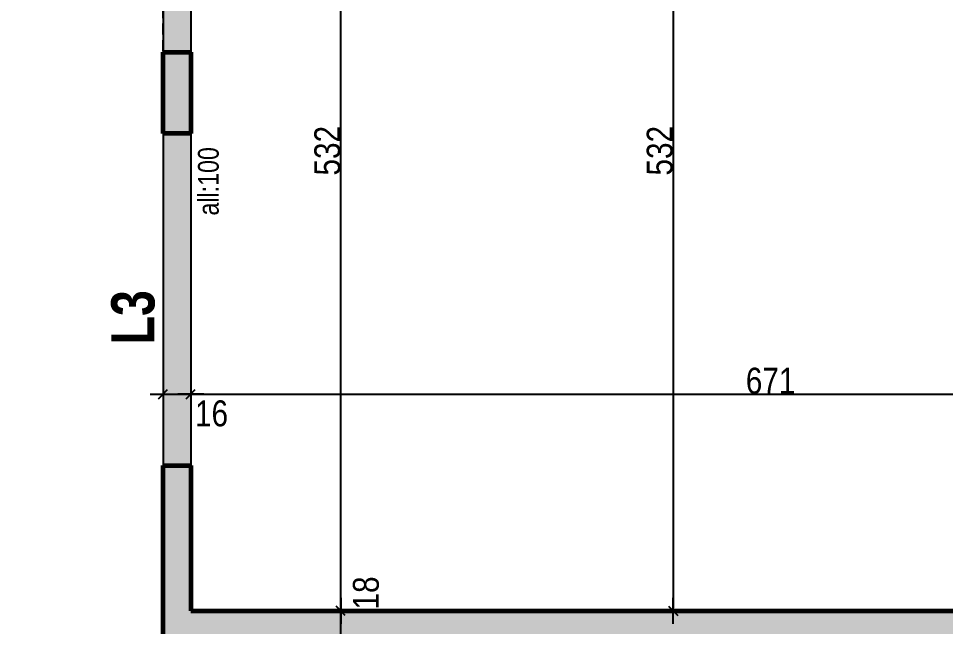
# Model space of a CAD drawing. Header units: centimetres. Extents: x 38820 to 82487, y -36363 to -12804.
# Drawn here: x 49108 to 49644, y -21955 to -21604 of the extents above; entities that cross this region are included whole.
import ezdxf
from ezdxf.enums import TextEntityAlignment as Align

# ---------------------------------------------------------------- set-up
doc = ezdxf.new("R2010")
doc.units = ezdxf.units.CM
doc.header["$LTSCALE"] = 0.5
doc.linetypes.add('CACHEX2', pattern=[19.05, 12.7, -6.35])
doc.layers.get('DEFPOINTS').update_dxf_attribs({"linetype": 'CONTINUOUS'})
for name, color, linetype in [('01_cote_gen', 4, 'CONTINUOUS'), ('01_linteaux', 2, 'CONTINUOUS'), ('01_murs_sup', 2, 'CACHEX2'), ('01_texte', 230, 'CONTINUOUS'), ('AA_COTES', 2, 'CONTINUOUS')]:
    doc.layers.add(name, color=color, linetype=linetype)
doc.layers.add('01_murs_coup', color=5, linetype='CONTINUOUS', lineweight=60)
doc.styles.add('impact', font='impact.ttf')
doc.styles.add('MATTE_TXT', font='arial.ttf')
doc.styles.add('STYLE2', font='ARIALN.TTF')
doc.dimstyles.new('JB50', dxfattribs={"dimscale": 0.1, "dimtxt": 150, "dimasz": 15, "dimexe": 0.1, "dimexo": 0.1, "dimgap": 0.09, "dimtad": 1, "dimdec": 1, "dimdsep": 46, "dimtxsty": 'STYLE2', "dimblk1": 'BOND_G', "dimblk2": 'BOND_D', "dimsah": 1, "dimcen": 1.5, "dimdle": 0.01, "dimse1": 1, "dimse2": 1, "dimclrd": 4, "dimclre": 2, "dimclrt": 6, "dimazin": 2, "dimtfac": 2.333333, "dimtdec": 1, "dimtix": 1, "dimtmove": 2, "dimatfit": 3, "dimldrblk": 'BOND_G', "dimfxl": 1, "dimtolj": 1, "dimtzin": 0, "dimarcsym": 0})

# ---------------------------------------------------------------- blocks, each defined once
blk = doc.blocks.new('BOND_G')
at = {"layer": 'AA_COTES', "color": 0}
for p, q in [((0, -5), (0, 15)), ((5, 0), (-5, 0)), ((1.77, 1.77), (-1.77, -1.77))]:
    blk.add_line(p, q, dxfattribs=at)
blk = doc.blocks.new('BOND_D')
at = {"layer": 'AA_COTES', "color": 0}
for p, q in [((0, 5), (0, -15)), ((5, 0), (-5, 0)), ((-1.77, -1.77), (1.77, 1.77))]:
    blk.add_line(p, q, dxfattribs=at)
blk = doc.blocks.new('*D1349')
at = {"layer": '01_cote_gen', "color": 4, "lineweight": -2, "transparency": 16777216}
blk.add_line((49294.39, -21962.82), (49294.39, -21947.82), dxfattribs=at)
at = {"layer": 'DEFPOINTS', "color": 0}
for p in [(49294.39, -21946.32), (49362.01, -21946.32), (49362.01, -21964.32)]:
    blk.add_point(p, dxfattribs=at)
at = {"layer": '01_cote_gen', "color": 4, "lineweight": -2, "transparency": 16777216, "xscale": 1.5, "yscale": 1.5, "zscale": 1.5}
for name, p, rotation in [('BOND_D', (49294.39, -21946.32), 90), ('BOND_G', (49294.39, -21964.32), 270)]:
    blk.add_blockref(name, p, dxfattribs=dict(at, rotation=rotation))
at = {"layer": '01_cote_gen', "color": 6, "transparency": 16777216, "insert": (49309.04, -21935.97), "char_height": 15, "attachment_point": 5, "rotation": 90, "style": 'STYLE2'}
blk.add_mtext('\\A1;18', dxfattribs=at)
blk = doc.blocks.new('*D1350')
at = {"layer": '01_cote_gen', "color": 4, "lineweight": -2, "transparency": 16777216}
blk.add_line((49294.39, -21944.82), (49294.39, -21415.82), dxfattribs=at)
at = {"layer": 'DEFPOINTS', "color": 0}
for p in [(49294.39, -21414.32), (49353.18, -21414.32), (49353.18, -21946.32)]:
    blk.add_point(p, dxfattribs=at)
at = {"layer": '01_cote_gen', "color": 4, "lineweight": -2, "transparency": 16777216, "xscale": 1.5, "yscale": 1.5, "zscale": 1.5}
for name, p, rotation in [('BOND_D', (49294.39, -21414.32), 90), ('BOND_G', (49294.39, -21946.32), 270)]:
    blk.add_blockref(name, p, dxfattribs=dict(at, rotation=rotation))
at = {"layer": '01_cote_gen', "color": 6, "transparency": 16777216, "insert": (49286.72, -21680.32), "char_height": 15, "attachment_point": 5, "rotation": 90, "style": 'STYLE2'}
blk.add_mtext('\\A1;532', dxfattribs=at)
blk = doc.blocks.new('*D1364')
at = {"layer": '01_cote_gen', "color": 4, "lineweight": -2, "transparency": 16777216}
blk.add_line((49193.11, -21821.02), (49206.11, -21821.02), dxfattribs=at)
at = {"layer": 'DEFPOINTS', "color": 0}
for p in [(49191.61, -21816.99), (49207.61, -21816.99), (49207.61, -21821.02)]:
    blk.add_point(p, dxfattribs=at)
at = {"layer": '01_cote_gen', "color": 4, "lineweight": -2, "transparency": 16777216, "xscale": 1.5, "yscale": 1.5, "zscale": 1.5, "rotation": 180}
blk.add_blockref('BOND_G', (49191.61, -21821.02), dxfattribs=at)
at = {"layer": '01_cote_gen', "color": 4, "lineweight": -2, "transparency": 16777216, "xscale": 1.5, "yscale": 1.5, "zscale": 1.5}
blk.add_blockref('BOND_D', (49207.61, -21821.02), dxfattribs=at)
at = {"layer": '01_cote_gen', "color": 6, "transparency": 16777216, "insert": (49219.66, -21832.25), "char_height": 15, "attachment_point": 5, "style": 'STYLE2'}
blk.add_mtext('\\A1;16', dxfattribs=at)
blk = doc.blocks.new('*D1365')
at = {"layer": '01_cote_gen', "color": 4, "lineweight": -2, "transparency": 16777216}
blk.add_line((49209.11, -21821.02), (49877.12, -21821.02), dxfattribs=at)
at = {"layer": 'DEFPOINTS', "color": 0}
for p in [(49878.62, -21821.02), (49878.62, -21825.2), (49207.61, -21858.49)]:
    blk.add_point(p, dxfattribs=at)
at = {"layer": '01_cote_gen', "color": 4, "lineweight": -2, "transparency": 16777216, "xscale": 1.5, "yscale": 1.5, "zscale": 1.5, "rotation": 180}
blk.add_blockref('BOND_G', (49207.61, -21821.02), dxfattribs=at)
at = {"layer": '01_cote_gen', "color": 4, "lineweight": -2, "transparency": 16777216, "xscale": 1.5, "yscale": 1.5, "zscale": 1.5}
blk.add_blockref('BOND_D', (49878.62, -21821.02), dxfattribs=at)
at = {"layer": '01_cote_gen', "color": 6, "transparency": 16777216, "insert": (49543.12, -21813.36), "char_height": 15, "attachment_point": 5, "style": 'STYLE2'}
blk.add_mtext('\\A1;671', dxfattribs=at)
blk = doc.blocks.new('*D1379')
at = {"layer": '01_cote_gen', "color": 4, "lineweight": -2, "ltscale": 2, "transparency": 16777216}
blk.add_line((48803.63, -21962.82), (48803.63, -21399.82), dxfattribs=at)
at = {"layer": 'DEFPOINTS', "color": 0, "ltscale": 2}
for p in [(48803.63, -21398.32), (49235.62, -21398.32), (49231.32, -21964.32)]:
    blk.add_point(p, dxfattribs=at)
at = {"layer": '01_cote_gen', "color": 4, "lineweight": -2, "ltscale": 2, "transparency": 16777216, "xscale": 1.5, "yscale": 1.5, "zscale": 1.5}
for name, p, rotation in [('BOND_D', (48803.63, -21398.32), 90), ('BOND_G', (48803.63, -21964.32), 270)]:
    blk.add_blockref(name, p, dxfattribs=dict(at, rotation=rotation))
at = {"layer": '01_cote_gen', "color": 6, "ltscale": 2, "transparency": 16777216, "insert": (48795.96, -21681.32), "char_height": 15, "attachment_point": 5, "rotation": 90, "style": 'STYLE2'}
blk.add_mtext('\\A1;566', dxfattribs=at)
blk = doc.blocks.new('*D1382')
at = {"layer": '01_cote_gen', "color": 4, "lineweight": -2, "ltscale": 2, "transparency": 16777216}
blk.add_line((48833.83, -21962.82), (48833.83, -21863.82), dxfattribs=at)
at = {"layer": 'DEFPOINTS', "color": 0, "ltscale": 2}
for p in [(48833.83, -21862.32), (49191.61, -21862.32), (49191.61, -21964.32)]:
    blk.add_point(p, dxfattribs=at)
at = {"layer": '01_cote_gen', "color": 4, "lineweight": -2, "ltscale": 2, "transparency": 16777216, "xscale": 1.5, "yscale": 1.5, "zscale": 1.5}
for name, p, rotation in [('BOND_D', (48833.83, -21862.32), 90), ('BOND_G', (48833.83, -21964.32), 270)]:
    blk.add_blockref(name, p, dxfattribs=dict(at, rotation=rotation))
at = {"layer": '01_cote_gen', "color": 6, "ltscale": 2, "transparency": 16777216, "insert": (48826.16, -21913.32), "char_height": 15, "attachment_point": 5, "rotation": 90, "style": 'STYLE2'}
blk.add_mtext('\\A1;102', dxfattribs=at)
blk = doc.blocks.new('*D1405')
at = {"layer": '01_cote_gen', "color": 4, "lineweight": -2, "ltscale": 2, "transparency": 16777216}
blk.add_line((49486.72, -21415.82), (49486.72, -21944.82), dxfattribs=at)
at = {"layer": 'DEFPOINTS', "color": 0, "ltscale": 2}
for p in [(49435.61, -21414.32), (49463.62, -21946.32), (49486.72, -21946.32)]:
    blk.add_point(p, dxfattribs=at)
at = {"layer": '01_cote_gen', "color": 4, "lineweight": -2, "ltscale": 2, "transparency": 16777216, "xscale": 1.5, "yscale": 1.5, "zscale": 1.5}
for name, p, rotation in [('BOND_G', (49486.72, -21414.32), 90), ('BOND_D', (49486.72, -21946.32), 270)]:
    blk.add_blockref(name, p, dxfattribs=dict(at, rotation=rotation))
at = {"layer": '01_cote_gen', "color": 6, "ltscale": 2, "transparency": 16777216, "insert": (49479.05, -21680.32), "char_height": 15, "attachment_point": 5, "rotation": 90, "style": 'STYLE2'}
blk.add_mtext('\\A1;532', dxfattribs=at)

msp = doc.modelspace()

# ---------------------------------------------------------------- hatches: boundary and pattern name
at = {"layer": '01_murs_sup'}
h = msp.add_hatch(dxfattribs=at)
h.set_pattern_fill('DASH', color=256, scale=2.5, angle=45)
h.set_pattern_definition([(45, (-18726.4956, -4683.299), (9e-16, 11.22532015), [7.9375, -7.9375])])
h.paths.add_polyline_path([(49207.612, -20745.333), (49245.611, -20745.333), (49245.611, -20729.333), (49191.611, -20729.333), (49191.614, -20924.317), (49207.614, -20924.317)])
h.paths.add_polyline_path([(49207.614, -21021.317), (49191.614, -21021.317), (49191.614, -21348.324), (49191.614, -21540.324), (49191.614, -21670.324), (49191.614, -21862.324), (49191.614, -21964.323), (49419.614, -21964.323), (49419.614, -21984.323), (49435.614, -21984.323), (49435.614, -21964.323), (49878.658, -21964.323), (49878.626, -22417.395), (49896.618, -22417.395), (49896.618, -21700.328), (49878.618, -21700.328), (49878.618, -21946.323), (49207.614, -21946.323), (49207.614, -21862.324), (49207.614, -21670.324), (49207.614, -21540.324), (49207.614, -21348.324)])

# ---------------------------------------------------------------- linework, layer by layer
at = {"layer": '01_linteaux'}
for p, q in [((49191.614, -21526.322), (49191.614, -21623.322)), ((49207.614, -21526.322), (49207.614, -21623.322)), ((49191.614, -21670.324), (49191.614, -21862.324)), ((49207.614, -21670.324), (49207.614, -21862.324))]:
    msp.add_line(p, q, dxfattribs=at)
at = {"layer": '01_murs_coup'}
for p, q in [((49191.614, -21623.322), (49207.614, -21623.322)), ((49191.614, -21670.324), (49191.614, -21623.322)), ((49207.614, -21623.322), (49207.614, -21670.324)), ((49207.614, -21670.324), (49191.614, -21670.324)), ((49191.614, -21964.323), (49191.614, -21862.324)), ((49191.614, -21862.324), (49207.614, -21862.324)), ((49207.614, -21862.324), (49207.614, -21946.323)), ((49207.614, -21946.323), (49878.618, -21946.323))]:
    msp.add_line(p, q, dxfattribs=at)
at = {"layer": '01_murs_sup'}
for p, q in [((49191.614, -21670.324), (49191.614, -21540.324)), ((49207.614, -21540.324), (49207.614, -21670.324)), ((49191.614, -21670.324), (49191.614, -21862.324)), ((49207.614, -21670.324), (49207.614, -21862.324)), ((49191.614, -21964.323), (49191.614, -21862.324)), ((49207.614, -21862.324), (49207.614, -21946.323)), ((49207.614, -21946.323), (49878.618, -21946.323))]:
    msp.add_line(p, q, dxfattribs=at)

# ---------------------------------------------------------------- texts
at = {"layer": '01_texte', "style": 'MATTE_TXT', "width": 0.8}
msp.add_text('all:100', height=12, rotation=90, dxfattribs=at).set_placement((49227.407, -21698.015), align=Align.BOTTOM_CENTER)
at = {"layer": '01_texte', "style": 'impact'}
msp.add_text('L3 ', height=25, rotation=90, dxfattribs=at).set_placement((49194.119, -21772.857), align=Align.BOTTOM_CENTER)

# ---------------------------------------------------------------- dimensions: what is measured, and where the dimension line sits
at = {"layer": '01_cote_gen', "ltscale": 2}
for base, p1, p2, picture, middle in [((48803.631, -21398.322), (49231.319, -21964.323), (49235.618, -21398.322), '*D1379', (48795.964, -21681.322)), ((49486.721, -21946.323), (49435.61, -21414.322), (49463.619, -21946.323), '*D1405', (49479.053, -21680.322)), ((48833.831, -21862.324), (49191.614, -21964.323), (49191.614, -21862.324), '*D1382', (48826.164, -21913.323))]:
    dim = msp.add_linear_dim(base=base, p1=p1, p2=p2, angle=90, dimstyle='JB50', dxfattribs=at)
    dim.commit()
    dim.dimension.update_dxf_attribs({"geometry": picture, "text_midpoint": middle})
at = {"layer": '01_cote_gen'}
dim = msp.add_linear_dim(base=(49294.388, -21414.322), p1=(49353.181, -21946.323), p2=(49353.181, -21414.322), angle=90, dimstyle='JB50', dxfattribs=at)
dim.commit()
dim.dimension.update_dxf_attribs({"geometry": '*D1350', "text_midpoint": (49286.72, -21680.322)})
dim = msp.add_linear_dim(base=(49878.618, -21821.023), p1=(49207.614, -21858.488), p2=(49878.618, -21825.204), dimstyle='JB50', dxfattribs=at)
dim.commit()
dim.dimension.update_dxf_attribs({"geometry": '*D1365', "text_midpoint": (49543.116, -21813.356)})
dim = msp.add_linear_dim(base=(49207.614, -21821.023), p1=(49191.614, -21816.988), p2=(49207.614, -21816.988), dimstyle='JB50', dxfattribs=at)
dim.commit()
dim.dimension.update_dxf_attribs({"geometry": '*D1364', "text_midpoint": (49219.656, -21832.248), "dimtype": 160})
dim = msp.add_linear_dim(base=(49294.388, -21946.323), p1=(49362.011, -21964.323), p2=(49362.011, -21946.323), angle=90, dimstyle='JB50', dxfattribs=at)
dim.commit()
dim.dimension.update_dxf_attribs({"geometry": '*D1349', "text_midpoint": (49309.04, -21935.975), "dimtype": 160})

doc.saveas('drawing.dxf')
